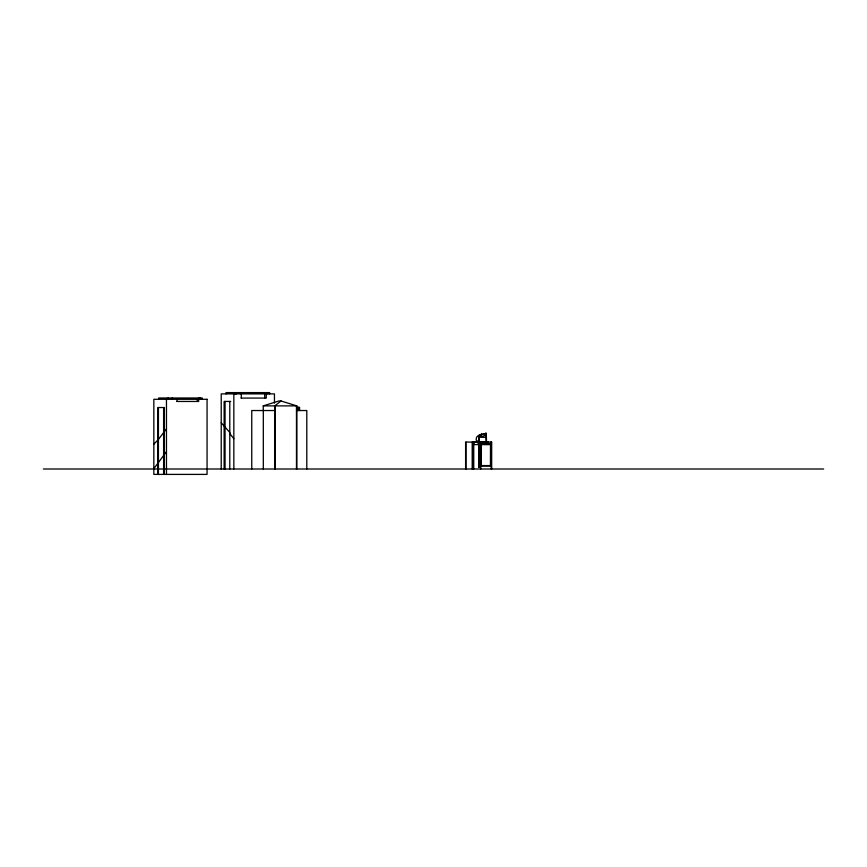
<?xml version="1.0" encoding="UTF-8"?>
<svg xmlns="http://www.w3.org/2000/svg" width="867" height="867" viewBox="0 0 867 867"><rect width="100%" height="100%" fill="white"/><g stroke="black" fill="none" stroke-linecap="round" stroke-linejoin="round"><path stroke-width="1.3" d="M486.214 441.606C485.065 425.469 486.788 435.386 486.387 441.606M153.838 468.668L166.464 451.674M153.838 444.229L158.444 439.385M166.464 428.948L158.423 439.385M479.137 435.169L478.692 441.606L479.137 435.169L481.933 434.161L480.101 434.746M486.387 434.605L483.092 436.209L478.963 436.047M478.053 435.722L476.536 437.315L476.124 440.002L477.457 441.054L477.457 442.083M274.817 405.875L280.995 400.977L296.774 405.875L296.774 469.004M263.243 410.535L263.243 405.875L278.914 400.977L281.092 400.977M481.759 434.161L483.927 433.836M481.272 435.212L478.801 435.559L478.963 441.606M241.059 398.083L266.234 398.083L266.277 392.599M176.89 401.454L198.673 401.454L198.673 399.286M230.709 401.443L224.13 401.443L224.13 469.004M263.243 405.875L296.774 405.875M274.817 410.535L251.755 410.535L251.755 469.004M296.481 410.535L306.799 410.535L306.799 469.004M483.699 433.901L485.78 434.031M478.963 437.282L486.387 437.282M490.744 442.376L491.535 442.083M491.188 443.861L478.476 443.861L478.476 442.441M480.155 445.876L478.747 445.876L478.747 467.346L480.134 467.346M478.747 447.881L480.155 447.881M478.747 448.792L480.08 448.792M478.747 450.374L480.08 450.374M478.747 451.707L480.188 451.707M478.747 453.343L480.188 453.343M478.747 454.178L480.264 454.178M478.747 455.739L480.264 455.739M478.747 456.855L480.145 456.855M478.747 458.86L480.145 458.86M478.747 460.344L480.155 460.344M478.747 461.829L480.155 461.829M478.747 463.227L480.047 463.227M478.747 464.723L480.047 464.723M490.494 465.579L481.337 465.579L481.369 444.63L490.494 444.63L490.451 465.579M478.747 465.817L480.134 465.817M43.35 469.004L823.65 469.004M229.896 432.557L221.226 422.782M229.777 433.576L233.841 438.713M491.676 469.004L491.676 442.083L465.612 442.083L465.612 469.004M491.188 442.083L491.188 469.004M488.457 442.083L476.373 442.083M480.795 443.861L480.795 469.004M479.83 445.876L479.83 467.346M479.169 454.178L479.169 455.739M479.061 445.876L479.061 447.881M478.985 448.792L478.985 450.374M479.104 451.707L479.104 453.343M479.05 456.855L479.05 458.86M479.061 460.344L479.061 461.829M478.952 463.227L478.952 464.723M479.05 465.817L479.05 467.346M478.335 442.441L478.335 444.598M474.195 442.083L474.195 444.598M473.729 469.004L473.729 444.598L478.801 444.598L478.801 442.441L473.404 442.083M473.003 442.083L473.003 469.004M472.201 442.083L472.201 469.004M465.947 442.083L465.947 469.004M299.581 410.535L299.581 407.317L297.663 407.317L297.663 410.535M298.281 407.317L298.281 410.535M296.481 405.875L296.481 469.004M275.023 405.875L275.023 469.004M274.731 405.875L274.731 469.004M274.449 403.144L274.449 393.889L221.226 393.889L221.226 469.004M269.637 393.889L269.637 392.599L226.038 392.599L226.038 393.889M267.827 392.599L267.827 393.889M264.684 393.889L264.684 398.083M263.319 410.535L263.319 469.004M241.297 393.889L241.297 398.083M236.485 392.599L236.485 393.889M235.434 392.599L235.434 393.889M233.841 393.889L233.841 469.004M229.777 401.443L229.777 469.004M225.062 401.443L225.062 469.004M202.249 399.286L202.249 397.996L158.65 397.996L158.65 399.286M200.266 397.996L200.266 399.286M198.89 397.996L198.89 399.286M197.297 399.286L197.297 401.454M176.998 399.286L176.998 401.454M172.175 397.996L172.175 399.286M168.046 397.996L168.046 399.286M166.464 399.286L166.464 474.401M164.188 474.401L164.221 407.533L157.837 407.533L157.837 474.401M163.614 407.533L163.614 474.401M158.444 407.533L158.412 474.401M207.061 399.286L153.838 399.286L153.838 474.401L207.061 474.401L207.061 399.286M490.906 444.207L480.957 444.207L480.957 466.002L490.906 466.002L490.906 444.207"/></g></svg>
